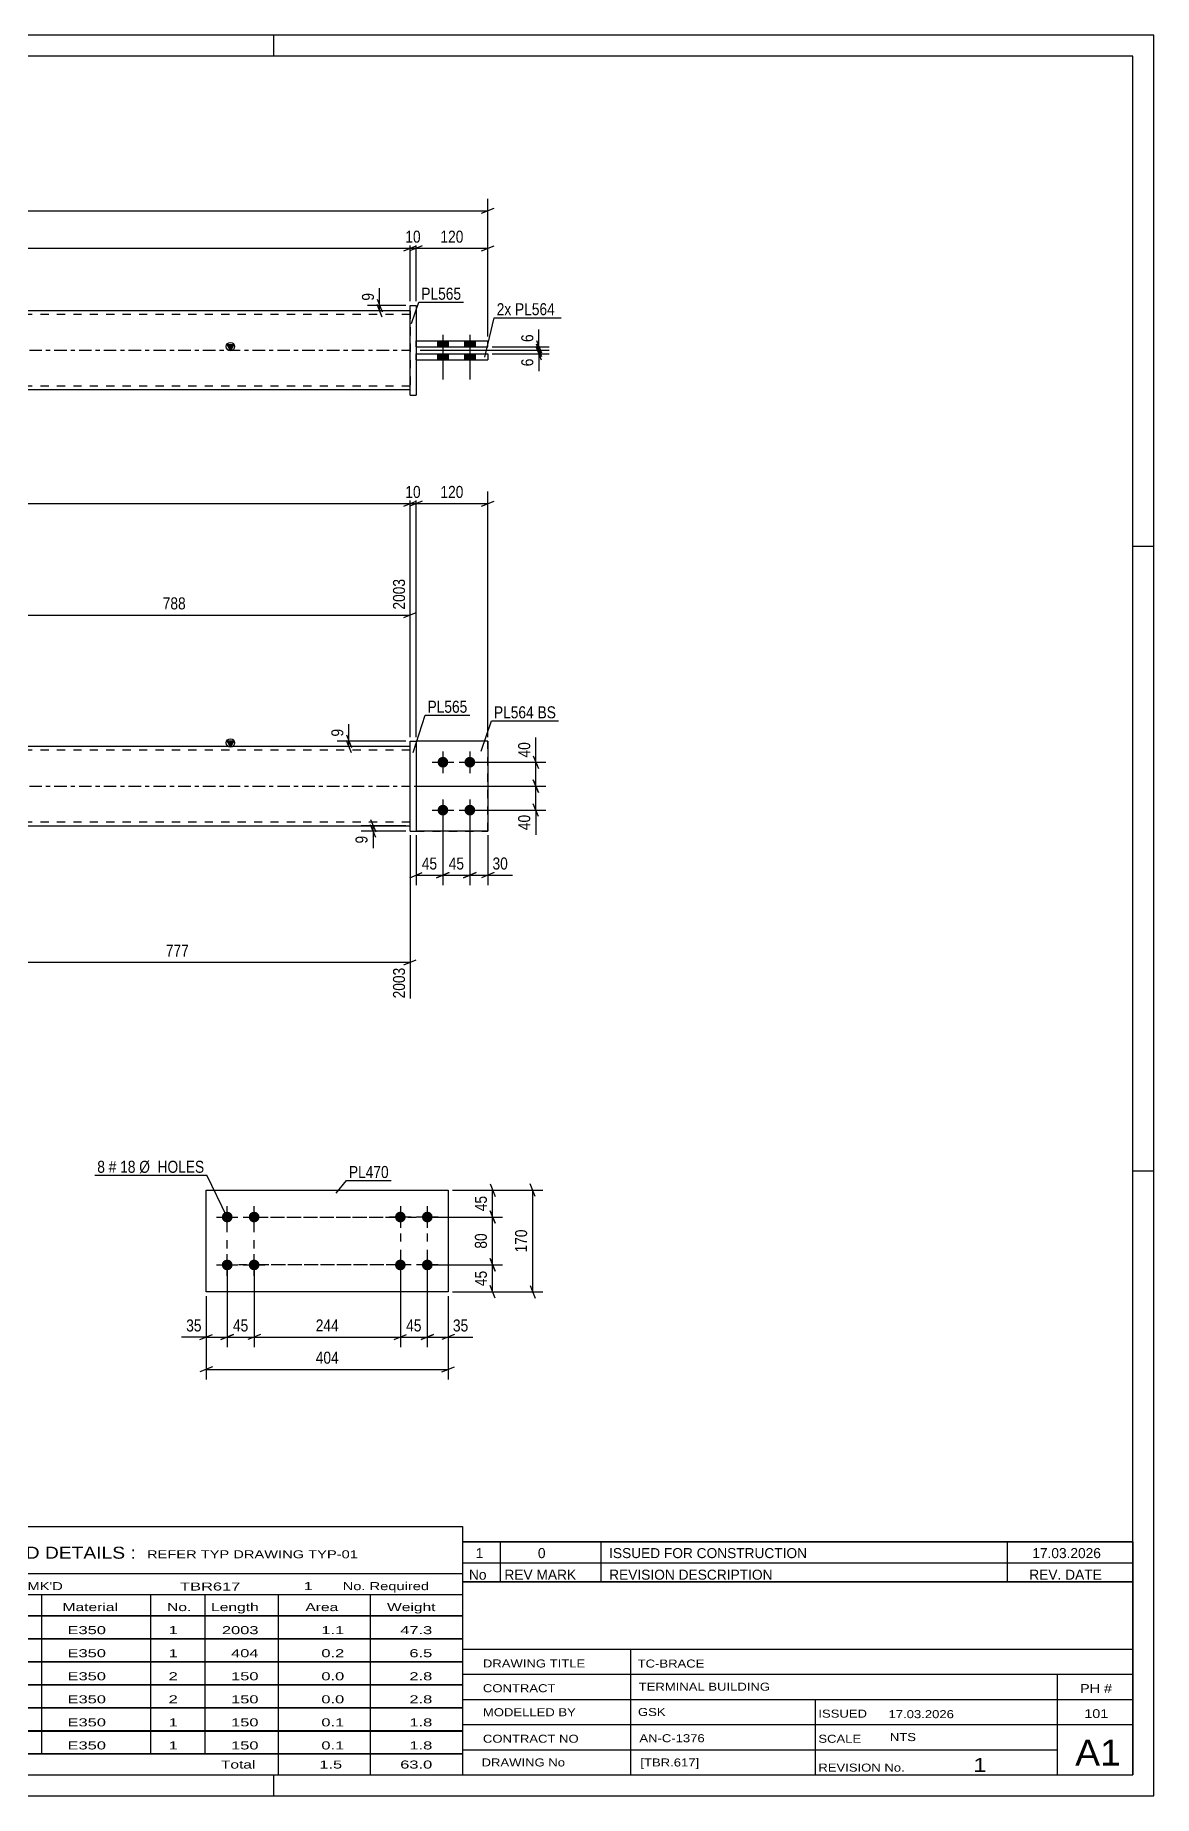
# Model space of a CAD drawing. Header units: millimetres. Extents: x 0 to 594, y 0 to 420.
# Drawn here: x 327 to 594, y 0 to 420 of the extents above; entities that cross this region are included whole.
import ezdxf

# ---------------------------------------------------------------- set-up
doc = ezdxf.new("R2010")
doc.units = ezdxf.units.MM
doc.linetypes.add('DXK_LINE_DOT2', pattern=[3.9198, 1.9599, -1.9599])
doc.linetypes.add('DXK_LINE_DOT3', pattern=[5.9187, 2.979, -0.9799, 0.9799, -0.9799])
doc.styles.add('Arial Narrow', font='ARIALN.TTF', dxfattribs={"height": 0.2})

# ---------------------------------------------------------------- blocks, each defined once
blk = doc.blocks.new('Unknown-585759001-1127')
at = {"color": 5, "linetype": 'Continuous'}
for p, q in [((594, 420), (0, 420)), ((384, 415), (384, 420)), ((594, 0), (594, 420)), ((589, 415), (5, 415)), ((589, 5), (589, 415)), ((594, 298), (589, 298)), ((594, 149), (589, 149)), ((5, 5), (589, 5)), ((384, 0), (384, 5)), ((0, 0), (594, 0))]:
    blk.add_line(p, q, dxfattribs=at)
blk = doc.blocks.new('Part-585759001-1978 - 1917')
at = {"color": 7, "linetype": 'DXK_LINE_DOT2'}
for p, q in [((435.05, 251.57), (417.91, 251.57)), ((417.91, 251.57), (417.91, 230.14)), ((435.05, 230.14), (435.05, 251.57)), ((417.91, 230.14), (435.05, 230.14))]:
    blk.add_line(p, q, dxfattribs=at)
blk = doc.blocks.new('Part-585759001-1923 - 1917')
at = {"color": 2, "linetype": 'Continuous'}
for p, q in [((435.05, 251.57), (417.91, 251.57)), ((435.05, 251.57), (435.05, 230.14)), ((435.05, 230.14), (417.91, 230.14))]:
    blk.add_line(p, q, dxfattribs=at)
at = {"color": 7, "linetype": 'DXK_LINE_DOT2'}
blk.add_line((417.91, 251.57), (417.91, 230.14), dxfattribs=at)
blk = doc.blocks.new('Bolt-585759001-1928 - 1917')
at = {"linetype": 'Continuous'}
for points in [[(424.33, 247.85, -1), (424.33, 245.28, -1)], [(430.76, 247.85, -1), (430.76, 245.28, -1)], [(424.33, 236.42, -1), (424.33, 233.85, -1)], [(430.76, 236.42, -1), (430.76, 233.85, -1)]]:
    blk.add_hatch(color=1, dxfattribs=at).paths.add_polyline_path(points)
at = {"color": 1, "linetype": 'Continuous'}
for p, q in [((424.33, 249.14), (424.33, 243.99)), ((430.76, 249.14), (430.76, 243.99)), ((421.76, 246.57), (426.91, 246.57)), ((428.19, 246.57), (433.33, 246.57)), ((424.33, 237.71), (424.33, 232.57)), ((430.76, 237.71), (430.76, 232.57)), ((421.76, 235.14), (426.91, 235.14)), ((428.19, 235.14), (433.33, 235.14))]:
    blk.add_line(p, q, dxfattribs=at)
blk = doc.blocks.new('Part-585759001-1973 - 1917')
at = {"color": 2, "linetype": 'Continuous'}
for p, q in [((416.48, 251.57), (417.91, 251.57)), ((416.48, 230.14), (416.48, 251.57)), ((417.91, 251.57), (417.91, 230.14)), ((416.48, 230.14), (416.48, 230.14)), ((416.48, 230.14), (417.91, 230.14))]:
    blk.add_line(p, q, dxfattribs=at)
at = {"color": 7, "linetype": 'DXK_LINE_DOT2'}
for p, q in [((416.48, 251.57), (417.91, 251.57)), ((416.48, 230.14), (417.91, 230.14))]:
    blk.add_line(p, q, dxfattribs=at)
blk = doc.blocks.new('Part-585759001-1984 - 1917')
at = {"linetype": 'Continuous'}
blk.add_hatch(color=2, dxfattribs=at).paths.add_polyline_path([(373.62, 250.28), (372.82, 251.68), (374.42, 251.68)])
at = {"color": 2, "linetype": 'Continuous'}
for p, q in [((416.48, 250.28), (130.32, 250.28)), ((373.62, 250.28), (372.82, 251.68)), ((372.82, 251.68), (374.42, 251.68)), ((374.42, 251.68), (373.62, 250.28)), ((130.32, 231.42), (416.48, 231.42))]:
    blk.add_line(p, q, dxfattribs=at)
at = {"color": 7, "linetype": 'DXK_LINE_DOT2'}
for p, q in [((416.48, 249.42), (130.32, 249.42)), ((416.48, 231.42), (416.48, 250.28)), ((416.48, 232.28), (130.32, 232.28))]:
    blk.add_line(p, q, dxfattribs=at)
at = {"color": 7, "linetype": 'DXK_LINE_DOT3'}
blk.add_line((130.32, 240.85), (416.48, 240.85), dxfattribs=at)
at = {"color": 2, "linetype": 'Continuous'}
blk.add_circle((373.62, 251.18), 1, dxfattribs=at)
blk = doc.blocks.new('Part-585759001-2460 - 2437')
at = {"color": 2, "linetype": 'Continuous'}
for p, q in [((416.48, 355.54), (416.48, 355.54)), ((416.48, 334.11), (416.48, 355.54)), ((416.48, 355.54), (417.91, 355.54)), ((417.91, 355.54), (417.91, 355.54)), ((417.91, 355.54), (417.91, 334.11)), ((416.48, 334.11), (417.91, 334.11)), ((416.48, 334.11), (416.48, 334.11)), ((417.91, 334.11), (417.91, 334.11))]:
    blk.add_line(p, q, dxfattribs=at)
at = {"color": 7, "linetype": 'DXK_LINE_DOT2'}
for p, q in [((416.48, 355.54), (417.91, 355.54)), ((416.48, 334.11), (417.91, 334.11)), ((417.91, 334.11), (417.91, 334.11))]:
    blk.add_line(p, q, dxfattribs=at)
blk = doc.blocks.new('Bolt-585759001-2444 - 2437')
at = {"linetype": 'Continuous'}
for points in [[(425.62, 347.11), (423.05, 347.11), (423.05, 345.69), (425.62, 345.69)], [(425.62, 347.11), (423.05, 347.11), (423.05, 345.69), (425.62, 345.69)], [(432.05, 347.11), (429.48, 347.11), (429.48, 345.69), (432.05, 345.69)], [(432.05, 347.11), (429.48, 347.11), (429.48, 345.69), (432.05, 345.69)], [(425.62, 343.97), (423.05, 343.97), (423.05, 342.54), (425.62, 342.54)], [(425.62, 343.97), (423.05, 343.97), (423.05, 342.54), (425.62, 342.54)], [(432.05, 343.97), (429.48, 343.97), (429.48, 342.54), (432.05, 342.54)], [(432.05, 343.97), (429.48, 343.97), (429.48, 342.54), (432.05, 342.54)]]:
    blk.add_hatch(color=1, dxfattribs=at).paths.add_polyline_path(points)
at = {"color": 1, "linetype": 'Continuous'}
for p, q in [((423.05, 347.11), (423.05, 345.69)), ((423.05, 347.11), (423.05, 345.69)), ((424.33, 348.54), (424.33, 337.83)), ((424.33, 348.54), (424.33, 337.83)), ((425.62, 347.11), (425.62, 345.69)), ((425.62, 347.11), (425.62, 345.69)), ((429.48, 347.11), (429.48, 345.69)), ((429.48, 347.11), (429.48, 345.69)), ((430.76, 348.54), (430.76, 337.83)), ((430.76, 348.54), (430.76, 337.83)), ((432.05, 347.11), (432.05, 345.69)), ((432.05, 347.11), (432.05, 345.69)), ((423.05, 343.97), (423.05, 342.54)), ((423.05, 343.97), (423.05, 342.54)), ((425.62, 343.97), (425.62, 342.54)), ((425.62, 343.97), (425.62, 342.54)), ((429.48, 343.97), (429.48, 342.54)), ((429.48, 343.97), (429.48, 342.54)), ((432.05, 343.97), (432.05, 342.54)), ((432.05, 343.97), (432.05, 342.54))]:
    blk.add_line(p, q, dxfattribs=at)
blk = doc.blocks.new('Part-585759001-2472 - 2437')
at = {"linetype": 'Continuous'}
blk.add_hatch(color=2, dxfattribs=at).paths.add_polyline_path([(373.62, 344.83), (372.82, 346.23), (374.42, 346.23)])
at = {"color": 2, "linetype": 'Continuous'}
for p, q in [((416.48, 354.26), (130.32, 354.26)), ((373.62, 344.83), (372.82, 346.23)), ((372.82, 346.23), (374.42, 346.23)), ((374.42, 346.23), (373.62, 344.83)), ((416.48, 335.4), (130.32, 335.4))]:
    blk.add_line(p, q, dxfattribs=at)
at = {"color": 7, "linetype": 'DXK_LINE_DOT2'}
for p, q in [((416.48, 353.4), (130.32, 353.4)), ((416.48, 354.26), (416.48, 335.4)), ((416.48, 336.26), (130.32, 336.26))]:
    blk.add_line(p, q, dxfattribs=at)
at = {"color": 7, "linetype": 'DXK_LINE_DOT3'}
blk.add_line((130.32, 344.83), (416.48, 344.83), dxfattribs=at)
at = {"color": 2, "linetype": 'Continuous'}
blk.add_circle((373.62, 345.73), 1, dxfattribs=at)
blk = doc.blocks.new('Part-585759001-2477 - 2437')
at = {"color": 2, "linetype": 'Continuous'}
for p, q in [((417.91, 343.97), (435.05, 343.97)), ((417.91, 342.54), (417.91, 343.97)), ((417.91, 342.54), (417.91, 342.54)), ((417.91, 342.54), (435.05, 342.54)), ((435.05, 343.97), (435.05, 342.54))]:
    blk.add_line(p, q, dxfattribs=at)
at = {"color": 7, "linetype": 'DXK_LINE_DOT2'}
for p, q in [((417.91, 343.97), (435.05, 343.97)), ((417.91, 342.54), (435.05, 342.54))]:
    blk.add_line(p, q, dxfattribs=at)
blk = doc.blocks.new('Part-585759001-2482 - 2437')
at = {"color": 2, "linetype": 'Continuous'}
for p, q in [((417.91, 347.11), (435.05, 347.11)), ((417.91, 345.69), (417.91, 347.11)), ((417.91, 345.69), (417.91, 345.69)), ((417.91, 345.69), (435.05, 345.69)), ((435.05, 345.69), (435.05, 347.11))]:
    blk.add_line(p, q, dxfattribs=at)
at = {"color": 7, "linetype": 'DXK_LINE_DOT2'}
for p, q in [((417.91, 347.11), (435.05, 347.11)), ((417.91, 345.69), (435.05, 345.69))]:
    blk.add_line(p, q, dxfattribs=at)
blk = doc.blocks.new('Part-585759001-3995 - 3992')
at = {"color": 2, "linetype": 'Continuous'}
for p, q in [((367.84, 144.49), (425.6, 144.49)), ((367.84, 120.21), (367.84, 144.49)), ((425.6, 144.49), (425.6, 120.21)), ((425.6, 120.21), (367.84, 120.21))]:
    blk.add_line(p, q, dxfattribs=at)
blk = doc.blocks.new('Bolt-585759001-3996 - 3992')
at = {"linetype": 'Continuous'}
for points in [[(414.17, 136.78, -1), (414.17, 139.35, -1)], [(420.6, 136.78, -1), (420.6, 139.35, -1)], [(414.17, 125.35, -1), (414.17, 127.92, -1)], [(420.6, 125.35, -1), (420.6, 127.92, -1)]]:
    blk.add_hatch(color=1, dxfattribs=at).paths.add_polyline_path(points)
at = {"color": 1, "linetype": 'Continuous'}
for p, q in [((414.17, 140.64), (414.17, 135.49)), ((420.6, 140.64), (420.6, 135.49)), ((416.74, 138.07), (411.6, 138.07)), ((423.17, 138.07), (418.03, 138.07)), ((416.74, 126.64), (411.6, 126.64)), ((414.17, 129.21), (414.17, 124.07)), ((423.17, 126.64), (418.03, 126.64)), ((420.6, 129.21), (420.6, 124.07))]:
    blk.add_line(p, q, dxfattribs=at)
blk = doc.blocks.new('Bolt-585759001-3997 - 3992')
at = {"linetype": 'Continuous'}
for points in [[(372.84, 139.35, -1), (372.84, 136.78, -1)], [(379.27, 139.35, -1), (379.27, 136.78, -1)], [(372.84, 127.92, -1), (372.84, 125.35, -1)], [(379.27, 127.92, -1), (379.27, 125.35, -1)]]:
    blk.add_hatch(color=1, dxfattribs=at).paths.add_polyline_path(points)
at = {"color": 1, "linetype": 'Continuous'}
for p, q in [((372.84, 135.49), (372.84, 140.64)), ((379.27, 135.49), (379.27, 140.64)), ((370.27, 138.07), (375.41, 138.07)), ((376.69, 138.07), (381.84, 138.07)), ((370.27, 126.64), (375.41, 126.64)), ((372.84, 124.07), (372.84, 129.21)), ((376.69, 126.64), (381.84, 126.64)), ((379.27, 124.07), (379.27, 129.21))]:
    blk.add_line(p, q, dxfattribs=at)
blk = doc.blocks.new('Rectangle-585759001-4212 - 3992')
at = {"color": 1, "linetype": 'DXK_LINE_DOT2'}
blk.add_lwpolyline([(372.84, 138.07), (420.6, 138.07), (420.6, 126.64), (372.84, 126.64), (372.84, 138.07)], close=True, dxfattribs=at)
blk = doc.blocks.new('Rectangle-585759001-4222 - 3992')
at = {"color": 1, "linetype": 'DXK_LINE_DOT2'}
blk.add_lwpolyline([(379.27, 138.07), (414.17, 138.07), (414.17, 126.64), (379.27, 126.64), (379.27, 138.07)], close=True, dxfattribs=at)
blk = doc.blocks.new('StraightDimension-585759001-2246 - 1917')
at = {"color": 7, "linetype": 'Continuous'}
for p, q in [((445.91, 248.07), (447.11, 245.07)), ((431.76, 246.57), (448.91, 246.57)), ((446.51, 240.85), (446.51, 246.57)), ((417.48, 240.85), (448.91, 240.85)), ((447.11, 239.35), (445.91, 242.35))]:
    blk.add_line(p, q, dxfattribs=at)
at = {"color": 0}
blk.add_wipeout([(445.76, 251.95), (441.56, 251.95), (441.56, 247.09), (445.76, 247.09)], dxfattribs=at)
at = {"color": 7, "linetype": 'Continuous'}
blk.add_line((446.51, 246.57), (446.51, 252.47), dxfattribs=at)
blk.add_line((446.51, 246.57), (446.51, 252.47), dxfattribs=at)
at = {"color": 3, "style": 'Arial Narrow'}
blk.add_text('40', height=2.863, rotation=90.0002, dxfattribs=at).set_placement((445.16, 247.69))
blk = doc.blocks.new('StraightDimension-585759001-2189 - 1917')
at = {"color": 7, "linetype": 'Continuous'}
for p, q in [((424.33, 234.14), (424.33, 217.22)), ((417.91, 229.14), (417.91, 217.22)), ((416.41, 219.02), (419.41, 220.22)), ((417.91, 219.62), (424.33, 219.62)), ((425.83, 220.22), (422.83, 219.02))]:
    blk.add_line(p, q, dxfattribs=at)
at = {"color": 0}
blk.add_wipeout([(423.55, 220.37), (423.55, 224.57), (418.69, 224.57), (418.69, 220.37)], dxfattribs=at)
at = {"color": 3, "style": 'Arial Narrow'}
blk.add_text('45', height=2.863, dxfattribs=at).set_placement((419.29, 220.97))
blk = doc.blocks.new('StraightDimension-585759001-2080 - 1917')
at = {"color": 7, "linetype": 'Continuous'}
for p, q in [((305.42, 230.42), (305.42, 190.23)), ((416.48, 229.14), (416.48, 190.23)), ((306.92, 199.45), (303.92, 198.25)), ((305.42, 198.85), (416.48, 198.85)), ((414.98, 198.25), (417.98, 199.45))]:
    blk.add_line(p, q, dxfattribs=at)
at = {"color": 0}
blk.add_wipeout([(364.29, 199.6), (364.29, 203.8), (357.61, 203.8), (357.61, 199.6)], dxfattribs=at)
at = {"color": 0, "linetype": 'Continuous'}
blk.add_wipeout([(415.88, 198.15), (411.68, 198.15), (411.68, 189.63), (415.88, 189.63)], dxfattribs=at)
at = {"color": 3, "style": 'Arial Narrow'}
blk.add_text('777', height=2.863, dxfattribs=at).set_placement((358.21, 200.2))
at = {"color": 3, "linetype": 'Continuous', "style": 'Arial Narrow'}
blk.add_text('2003', height=2.863, rotation=90.0002, dxfattribs=at).set_placement((415.28, 190.23))
blk = doc.blocks.new('StraightDimension-585759001-2342 - 1917')
at = {"color": 7, "linetype": 'Continuous'}
for p, q in [((416.48, 252.57), (416.48, 311.11)), ((130.32, 308.26), (416.48, 308.26)), ((414.98, 307.66), (417.98, 308.86))]:
    blk.add_line(p, q, dxfattribs=at)
blk = doc.blocks.new('StraightDimension-585759001-2034 - 1917')
at = {"color": 7, "linetype": 'Continuous'}
for p, q in [((303.94, 251.28), (303.94, 290.3)), ((416.48, 252.57), (416.48, 290.3)), ((305.44, 282.28), (302.44, 281.08)), ((303.94, 281.68), (416.48, 281.68)), ((414.98, 281.08), (417.98, 282.28))]:
    blk.add_line(p, q, dxfattribs=at)
at = {"color": 0, "linetype": 'Continuous'}
blk.add_wipeout([(415.88, 290.9), (411.68, 290.9), (411.68, 282.38), (415.88, 282.38)], dxfattribs=at)
at = {"color": 0}
blk.add_wipeout([(363.55, 282.43), (363.55, 286.63), (356.86, 286.63), (356.86, 282.43)], dxfattribs=at)
at = {"color": 3, "linetype": 'Continuous', "style": 'Arial Narrow'}
blk.add_text('2003', height=2.863, rotation=90.0002, dxfattribs=at).set_placement((415.28, 282.98))
at = {"color": 3, "style": 'Arial Narrow'}
blk.add_text('788', height=2.863, dxfattribs=at).set_placement((357.46, 283.03))
blk = doc.blocks.new('StraightDimension-585759001-2215 - 1917')
at = {"color": 7, "linetype": 'Continuous'}
for p, q in [((430.76, 234.14), (430.76, 217.22)), ((435.05, 229.14), (435.05, 217.22)), ((429.26, 219.02), (432.26, 220.22)), ((430.76, 219.62), (435.05, 219.62)), ((436.55, 220.22), (433.55, 219.02))]:
    blk.add_line(p, q, dxfattribs=at)
at = {"color": 0}
blk.add_wipeout([(440.43, 220.37), (440.43, 224.57), (435.57, 224.57), (435.57, 220.37)], dxfattribs=at)
at = {"color": 7, "linetype": 'Continuous'}
blk.add_line((435.05, 219.62), (440.95, 219.62), dxfattribs=at)
blk.add_line((435.05, 219.62), (440.95, 219.62), dxfattribs=at)
at = {"color": 3, "style": 'Arial Narrow'}
blk.add_text('30', height=2.863, dxfattribs=at).set_placement((436.17, 220.97))
blk = doc.blocks.new('StraightDimension-585759001-2180 - 1917')
at = {"color": 7, "linetype": 'Continuous'}
for p, q in [((415.48, 231.42), (404.83, 231.42)), ((407.08, 232.92), (408.28, 229.92)), ((408.28, 228.64), (407.08, 231.64)), ((407.68, 230.14), (407.68, 231.42)), ((415.48, 230.14), (404.83, 230.14))]:
    blk.add_line(p, q, dxfattribs=at)
at = {"color": 0}
blk.add_wipeout([(406.93, 229.61), (402.73, 229.61), (402.73, 226.58), (406.93, 226.58)], dxfattribs=at)
at = {"color": 7, "linetype": 'Continuous'}
blk.add_line((407.68, 230.14), (407.68, 226.06), dxfattribs=at)
blk.add_line((407.68, 230.14), (407.68, 226.06), dxfattribs=at)
at = {"color": 3, "style": 'Arial Narrow'}
blk.add_text('9', height=2.86, rotation=90.0002, dxfattribs=at).set_placement((406.33, 227.18))
blk = doc.blocks.new('StraightDimension-585759001-2205 - 1917')
at = {"color": 7, "linetype": 'Continuous'}
for p, q in [((424.33, 234.14), (424.33, 217.22)), ((430.76, 234.14), (430.76, 217.22)), ((422.83, 219.02), (425.83, 220.22)), ((424.33, 219.62), (430.76, 219.62)), ((432.26, 220.22), (429.26, 219.02))]:
    blk.add_line(p, q, dxfattribs=at)
at = {"color": 0}
blk.add_wipeout([(429.98, 220.37), (429.98, 224.57), (425.12, 224.57), (425.12, 220.37)], dxfattribs=at)
at = {"color": 3, "style": 'Arial Narrow'}
blk.add_text('45', height=2.863, dxfattribs=at).set_placement((425.72, 220.97))
blk = doc.blocks.new('StraightDimension-585759001-2259 - 1917')
at = {"color": 7, "linetype": 'Continuous'}
for p, q in [((417.48, 240.85), (448.91, 240.85)), ((445.91, 242.35), (447.11, 239.35)), ((446.51, 235.14), (446.51, 240.85)), ((447.11, 233.64), (445.91, 236.64)), ((431.76, 235.14), (448.91, 235.14))]:
    blk.add_line(p, q, dxfattribs=at)
at = {"color": 0}
blk.add_wipeout([(445.76, 234.61), (441.56, 234.61), (441.56, 229.76), (445.76, 229.76)], dxfattribs=at)
at = {"color": 7, "linetype": 'Continuous'}
blk.add_line((446.51, 235.14), (446.51, 229.23), dxfattribs=at)
blk.add_line((446.51, 235.14), (446.51, 229.23), dxfattribs=at)
at = {"color": 3, "style": 'Arial Narrow'}
blk.add_text('40', height=2.863, rotation=90.0002, dxfattribs=at).set_placement((445.16, 230.36))
blk = doc.blocks.new('StraightDimension-585759001-2296 - 1917')
at = {"color": 7, "linetype": 'Continuous'}
for p, q in [((401.31, 253.07), (402.51, 250.07)), ((415.48, 251.57), (399.06, 251.57)), ((415.48, 250.28), (399.06, 250.28)), ((402.51, 248.78), (401.31, 251.78)), ((401.91, 250.28), (401.91, 251.57))]:
    blk.add_line(p, q, dxfattribs=at)
at = {"color": 0}
blk.add_wipeout([(401.16, 255.12), (396.96, 255.12), (396.96, 252.09), (401.16, 252.09)], dxfattribs=at)
at = {"color": 7, "linetype": 'Continuous'}
blk.add_line((401.91, 251.57), (401.91, 255.64), dxfattribs=at)
blk.add_line((401.91, 251.57), (401.91, 255.64), dxfattribs=at)
at = {"color": 3, "style": 'Arial Narrow'}
blk.add_text('9', height=2.86, rotation=90.0002, dxfattribs=at).set_placement((400.56, 252.69))
blk = doc.blocks.new('StraightDimension-585759001-2303 - 1917')
at = {"color": 7, "linetype": 'Continuous'}
for p, q in [((417.91, 252.57), (417.91, 311.11)), ((435.05, 252.57), (435.05, 311.11)), ((419.41, 308.86), (416.41, 307.66)), ((417.91, 308.26), (435.05, 308.26)), ((433.55, 307.66), (436.55, 308.86))]:
    blk.add_line(p, q, dxfattribs=at)
at = {"color": 0}
blk.add_wipeout([(429.82, 309.01), (429.82, 313.21), (423.14, 313.21), (423.14, 309.01)], dxfattribs=at)
at = {"color": 3, "style": 'Arial Narrow'}
blk.add_text('120', height=2.863, dxfattribs=at).set_placement((423.74, 309.61))
blk = doc.blocks.new('StraightDimension-585759001-2325 - 1917')
at = {"color": 7, "linetype": 'Continuous'}
for p, q in [((416.48, 252.57), (416.48, 311.11)), ((417.91, 252.57), (417.91, 311.11)), ((414.98, 307.66), (417.98, 308.86)), ((419.41, 308.86), (416.41, 307.66)), ((416.48, 308.26), (417.91, 308.26))]:
    blk.add_line(p, q, dxfattribs=at)
at = {"color": 0}
blk.add_wipeout([(419.62, 309.01), (419.62, 313.21), (414.76, 313.21), (414.76, 309.01)], dxfattribs=at)
at = {"color": 3, "style": 'Arial Narrow'}
blk.add_text('10', height=2.863, dxfattribs=at).set_placement((415.36, 309.61))
blk = doc.blocks.new('StraightDimension-585759001-2547 - 2437')
at = {"color": 7, "linetype": 'Continuous'}
for p, q in [((111.74, 378.11), (435.05, 378.11)), ((433.55, 377.51), (436.55, 378.71)), ((435.05, 348.11), (435.05, 380.96))]:
    blk.add_line(p, q, dxfattribs=at)
blk = doc.blocks.new('StraightDimension-585759001-2620 - 2437')
at = {"color": 7, "linetype": 'Continuous'}
for p, q in [((418.91, 344.83), (449.65, 344.83)), ((446.65, 346.33), (447.85, 343.33)), ((447.85, 342.47), (446.65, 345.47)), ((447.25, 343.97), (447.25, 344.83)), ((436.05, 343.97), (449.65, 343.97))]:
    blk.add_line(p, q, dxfattribs=at)
at = {"color": 0}
blk.add_wipeout([(446.5, 343.45), (442.3, 343.45), (442.3, 340.42), (446.5, 340.42)], dxfattribs=at)
at = {"color": 7, "linetype": 'Continuous'}
blk.add_line((447.25, 343.97), (447.25, 339.89), dxfattribs=at)
blk.add_line((447.25, 343.97), (447.25, 339.89), dxfattribs=at)
at = {"color": 3, "style": 'Arial Narrow'}
blk.add_text('6', height=2.86, rotation=90.0002, dxfattribs=at).set_placement((445.9, 341.02))
blk = doc.blocks.new('StraightDimension-585759001-2578 - 2437')
at = {"color": 7, "linetype": 'Continuous'}
for p, q in [((414.98, 368.56), (417.98, 369.76)), ((416.48, 356.54), (416.48, 372.01)), ((130.32, 369.16), (416.48, 369.16))]:
    blk.add_line(p, q, dxfattribs=at)
blk = doc.blocks.new('StraightDimension-585759001-2558 - 2437')
at = {"color": 7, "linetype": 'Continuous'}
for p, q in [((419.41, 369.76), (416.41, 368.56)), ((417.91, 356.54), (417.91, 372.01)), ((433.55, 368.56), (436.55, 369.76)), ((435.05, 348.11), (435.05, 372.01)), ((417.91, 369.16), (435.05, 369.16))]:
    blk.add_line(p, q, dxfattribs=at)
at = {"color": 0}
blk.add_wipeout([(429.82, 369.91), (429.82, 374.11), (423.14, 374.11), (423.14, 369.91)], dxfattribs=at)
at = {"color": 3, "style": 'Arial Narrow'}
blk.add_text('120', height=2.863, dxfattribs=at).set_placement((423.74, 370.51))
blk = doc.blocks.new('StraightDimension-585759001-2568 - 2437')
at = {"color": 7, "linetype": 'Continuous'}
for p, q in [((414.98, 368.56), (417.98, 369.76)), ((419.41, 369.76), (416.41, 368.56)), ((416.48, 356.54), (416.48, 372.01)), ((417.91, 356.54), (417.91, 372.01)), ((416.48, 369.16), (417.91, 369.16))]:
    blk.add_line(p, q, dxfattribs=at)
at = {"color": 0}
blk.add_wipeout([(419.62, 369.91), (419.62, 374.11), (414.76, 374.11), (414.76, 369.91)], dxfattribs=at)
at = {"color": 3, "style": 'Arial Narrow'}
blk.add_text('10', height=2.863, dxfattribs=at).set_placement((415.36, 370.51))
blk = doc.blocks.new('StraightDimension-585759001-2609 - 2437')
at = {"color": 7, "linetype": 'Continuous'}
for p, q in [((408.62, 357.04), (409.82, 354.04)), ((415.48, 355.54), (406.37, 355.54)), ((415.48, 354.26), (406.37, 354.26)), ((409.82, 352.76), (408.62, 355.76)), ((409.22, 354.26), (409.22, 355.54))]:
    blk.add_line(p, q, dxfattribs=at)
at = {"color": 0}
blk.add_wipeout([(408.47, 359.1), (404.27, 359.1), (404.27, 356.07), (408.47, 356.07)], dxfattribs=at)
at = {"color": 7, "linetype": 'Continuous'}
blk.add_line((409.22, 355.54), (409.22, 359.62), dxfattribs=at)
blk.add_line((409.22, 355.54), (409.22, 359.62), dxfattribs=at)
at = {"color": 3, "style": 'Arial Narrow'}
blk.add_text('9', height=2.86, rotation=90.0002, dxfattribs=at).set_placement((407.87, 356.67))
blk = doc.blocks.new('StraightDimension-585759001-2629 - 2437')
at = {"color": 7, "linetype": 'Continuous'}
for p, q in [((418.91, 344.83), (449.65, 344.83)), ((436.05, 345.69), (449.65, 345.69)), ((446.65, 347.19), (447.85, 344.19)), ((447.85, 343.33), (446.65, 346.33)), ((447.25, 344.83), (447.25, 345.69))]:
    blk.add_line(p, q, dxfattribs=at)
at = {"color": 0}
blk.add_wipeout([(446.5, 349.24), (442.3, 349.24), (442.3, 346.21), (446.5, 346.21)], dxfattribs=at)
at = {"color": 7, "linetype": 'Continuous'}
blk.add_line((447.25, 345.69), (447.25, 349.76), dxfattribs=at)
blk.add_line((447.25, 345.69), (447.25, 349.76), dxfattribs=at)
at = {"color": 3, "style": 'Arial Narrow'}
blk.add_text('6', height=2.86, rotation=90.0002, dxfattribs=at).set_placement((445.9, 346.81))
blk = doc.blocks.new('StraightDimension-585759001-4001 - 3992')
at = {"color": 7, "linetype": 'Continuous'}
for p, q in [((420.6, 125.64), (420.6, 107.02)), ((425.6, 119.21), (425.6, 107.02)), ((419.1, 108.82), (422.1, 110.02)), ((420.6, 109.42), (425.6, 109.42)), ((427.1, 110.02), (424.1, 108.82))]:
    blk.add_line(p, q, dxfattribs=at)
at = {"color": 0}
blk.add_wipeout([(430.98, 110.17), (430.98, 114.37), (426.12, 114.37), (426.12, 110.17)], dxfattribs=at)
at = {"color": 7, "linetype": 'Continuous'}
blk.add_line((425.6, 109.42), (431.5, 109.42), dxfattribs=at)
blk.add_line((425.6, 109.42), (431.5, 109.42), dxfattribs=at)
at = {"color": 3, "style": 'Arial Narrow'}
blk.add_text('35', height=2.863, dxfattribs=at).set_placement((426.72, 110.77))
blk = doc.blocks.new('StraightDimension-585759001-4002 - 3992')
at = {"color": 7, "linetype": 'Continuous'}
for p, q in [((414.17, 125.64), (414.17, 107.02)), ((420.6, 125.64), (420.6, 107.02)), ((412.67, 108.82), (415.67, 110.02)), ((414.17, 109.42), (420.6, 109.42)), ((422.1, 110.02), (419.1, 108.82))]:
    blk.add_line(p, q, dxfattribs=at)
at = {"color": 0}
blk.add_wipeout([(419.81, 110.17), (419.81, 114.37), (414.96, 114.37), (414.96, 110.17)], dxfattribs=at)
at = {"color": 3, "style": 'Arial Narrow'}
blk.add_text('45', height=2.863, dxfattribs=at).set_placement((415.56, 110.77))
blk = doc.blocks.new('StraightDimension-585759001-4003 - 3992')
at = {"color": 7, "linetype": 'Continuous'}
for p, q in [((379.27, 125.64), (379.27, 107.02)), ((414.17, 125.64), (414.17, 107.02)), ((380.77, 110.02), (377.77, 108.82)), ((379.27, 109.42), (414.17, 109.42)), ((412.67, 108.82), (415.67, 110.02))]:
    blk.add_line(p, q, dxfattribs=at)
at = {"color": 0}
blk.add_wipeout([(400.06, 110.17), (400.06, 114.37), (393.38, 114.37), (393.38, 110.17)], dxfattribs=at)
at = {"color": 3, "style": 'Arial Narrow'}
blk.add_text('244', height=2.863, dxfattribs=at).set_placement((393.98, 110.77))
blk = doc.blocks.new('StraightDimension-585759001-4004 - 3992')
at = {"color": 7, "linetype": 'Continuous'}
for p, q in [((372.84, 125.64), (372.84, 107.02)), ((379.27, 125.64), (379.27, 107.02)), ((371.34, 108.82), (374.34, 110.02)), ((372.84, 109.42), (379.27, 109.42)), ((380.77, 110.02), (377.77, 108.82))]:
    blk.add_line(p, q, dxfattribs=at)
at = {"color": 0}
blk.add_wipeout([(378.48, 110.17), (378.48, 114.37), (373.62, 114.37), (373.62, 110.17)], dxfattribs=at)
at = {"color": 3, "style": 'Arial Narrow'}
blk.add_text('45', height=2.863, dxfattribs=at).set_placement((374.22, 110.77))
blk = doc.blocks.new('StraightDimension-585759001-4005 - 3992')
at = {"color": 7, "linetype": 'Continuous'}
for p, q in [((372.84, 125.64), (372.84, 107.02)), ((367.84, 119.21), (367.84, 107.02)), ((366.34, 108.82), (369.34, 110.02)), ((367.84, 109.42), (372.84, 109.42)), ((374.34, 110.02), (371.34, 108.82))]:
    blk.add_line(p, q, dxfattribs=at)
at = {"color": 0}
blk.add_wipeout([(367.31, 110.17), (367.31, 114.37), (362.46, 114.37), (362.46, 110.17)], dxfattribs=at)
at = {"color": 7, "linetype": 'Continuous'}
blk.add_line((367.84, 109.42), (361.93, 109.42), dxfattribs=at)
blk.add_line((367.84, 109.42), (361.93, 109.42), dxfattribs=at)
at = {"color": 3, "style": 'Arial Narrow'}
blk.add_text('35', height=2.863, dxfattribs=at).set_placement((363.06, 110.77))
blk = doc.blocks.new('StraightDimension-585759001-4021 - 3992')
at = {"color": 7, "linetype": 'Continuous'}
for p, q in [((367.84, 119.21), (367.84, 99.33)), ((425.6, 119.21), (425.6, 99.33)), ((369.34, 102.33), (366.34, 101.13)), ((367.84, 101.73), (425.6, 101.73)), ((424.1, 101.13), (427.1, 102.33))]:
    blk.add_line(p, q, dxfattribs=at)
at = {"color": 0}
blk.add_wipeout([(400.06, 102.48), (400.06, 106.68), (393.38, 106.68), (393.38, 102.48)], dxfattribs=at)
at = {"color": 3, "style": 'Arial Narrow'}
blk.add_text('404', height=2.863, dxfattribs=at).set_placement((393.98, 103.08))
blk = doc.blocks.new('StraightDimension-585759001-4041 - 3992')
at = {"color": 7, "linetype": 'Continuous'}
for p, q in [((426.6, 144.49), (448.17, 144.49)), ((446.37, 142.99), (445.17, 145.99)), ((445.77, 120.21), (445.77, 144.49)), ((426.6, 120.21), (448.17, 120.21)), ((445.17, 121.71), (446.37, 118.71))]:
    blk.add_line(p, q, dxfattribs=at)
at = {"color": 0}
blk.add_wipeout([(445.02, 135.69), (440.82, 135.69), (440.82, 129.01), (445.02, 129.01)], dxfattribs=at)
at = {"color": 3, "style": 'Arial Narrow'}
blk.add_text('170', height=2.863, rotation=90.0002, dxfattribs=at).set_placement((444.42, 129.61))
blk = doc.blocks.new('StraightDimension-585759001-4190 - 3992')
at = {"color": 7, "linetype": 'Continuous'}
for p, q in [((426.6, 144.49), (438.57, 144.49)), ((435.57, 145.99), (436.77, 142.99)), ((436.17, 138.07), (436.17, 144.49)), ((436.77, 136.57), (435.57, 139.57)), ((421.6, 138.07), (438.57, 138.07))]:
    blk.add_line(p, q, dxfattribs=at)
at = {"color": 0}
blk.add_wipeout([(435.42, 143.71), (431.22, 143.71), (431.22, 138.85), (435.42, 138.85)], dxfattribs=at)
at = {"color": 3, "style": 'Arial Narrow'}
blk.add_text('45', height=2.863, rotation=90.0002, dxfattribs=at).set_placement((434.82, 139.45))
blk = doc.blocks.new('StraightDimension-585759001-4191 - 3992')
at = {"color": 7, "linetype": 'Continuous'}
for p, q in [((435.57, 139.57), (436.77, 136.57)), ((421.6, 138.07), (438.57, 138.07)), ((436.17, 126.64), (436.17, 138.07)), ((421.6, 126.64), (438.57, 126.64)), ((436.77, 125.14), (435.57, 128.14))]:
    blk.add_line(p, q, dxfattribs=at)
at = {"color": 0}
blk.add_wipeout([(435.42, 134.78), (431.22, 134.78), (431.22, 129.92), (435.42, 129.92)], dxfattribs=at)
at = {"color": 3, "style": 'Arial Narrow'}
blk.add_text('80', height=2.863, rotation=90.0002, dxfattribs=at).set_placement((434.82, 130.52))
blk = doc.blocks.new('StraightDimension-585759001-4192 - 3992')
at = {"color": 7, "linetype": 'Continuous'}
for p, q in [((421.6, 126.64), (438.57, 126.64)), ((435.57, 128.14), (436.77, 125.14)), ((436.17, 120.21), (436.17, 126.64)), ((426.6, 120.21), (438.57, 120.21)), ((436.77, 118.71), (435.57, 121.71))]:
    blk.add_line(p, q, dxfattribs=at)
at = {"color": 0}
blk.add_wipeout([(435.42, 125.85), (431.22, 125.85), (431.22, 120.99), (435.42, 120.99)], dxfattribs=at)
at = {"color": 3, "style": 'Arial Narrow'}
blk.add_text('45', height=2.863, rotation=90.0002, dxfattribs=at).set_placement((434.82, 121.59))
blk = doc.blocks.new('Unknown-585759001-4275')
at = {"color": 7, "linetype": 'Continuous'}
for p, q in [((429, 60.55), (589, 60.55)), ((589, 60.55), (429, 60.55)), ((429, 60.55), (429, 55.55)), ((438, 60.55), (438, 55.55)), ((462, 60.55), (462, 55.55)), ((559, 60.55), (559, 55.55)), ((589, 60.55), (589, 55.55)), ((429, 55.55), (589, 55.55)), ((429, 55.55), (429, 51.05)), ((429, 55.55), (589, 55.55)), ((438, 55.55), (438, 51.05)), ((462, 55.55), (462, 51.05)), ((559, 55.55), (559, 51.05)), ((589, 55.55), (589, 51.05)), ((589, 51.05), (429, 51.05))]:
    blk.add_line(p, q, dxfattribs=at)
at = {"color": 7, "linetype": 'Continuous', "style": 'Arial Narrow'}
for s, height, width, p in [('1', 2.39, 1.196471, (432.16, 56.7)), ('0', 2.39, 1.196471, (447, 56.7)), ('ISSUED FOR CONSTRUCTION', 2.3861, 1.196471, (464, 56.7)), ('17.03.2026', 2.386, 1.196471, (565, 56.7)), ('No', 2.386, 1.2, (430.54, 51.55)), ('REV MARK', 2.386, 1.2, (439, 51.55)), ('REVISION DESCRIPTION', 2.3861, 1.2, (464, 51.55)), ('REV. DATE', 2.386, 1.2, (564.28, 51.55))]:
    blk.add_text(s, height=height, dxfattribs=dict(at, width=width)).set_placement(p)
blk = doc.blocks.new('Unknown-585759001-4274')
at = {"color": 7, "linetype": 'Continuous'}
for p, q in [((429, 51.05), (429, 5)), ((429, 51.05), (589, 51.05)), ((589, 51), (589, 5)), ((429, 35), (589, 35)), ((469.14, 35), (469.14, 5)), ((429, 29), (589, 29)), ((571, 5.05), (571, 29.05)), ((429, 23), (589, 23)), ((513.14, 23), (513.14, 5)), ((429, 17), (589, 17)), ((429, 11), (571, 11)), ((429, 5), (589, 5))]:
    blk.add_line(p, q, dxfattribs=at)
at = {"color": 7, "style": 'Arial Narrow'}
for s, height, width, p in [('DRAWING TITLE', 1.9089, 1.425378, (433.88, 30.61)), ('TC-BRACE', 1.909, 1.425378, (470.81, 30.59)), ('CONTRACT', 1.909, 1.425378, (433.88, 24.71)), ('TERMINAL BUILDING', 1.9089, 1.425378, (471.06, 25.07)), ('MODELLED BY', 1.9089, 1.425378, (433.88, 18.98)), ('GSK', 1.909, 1.425378, (470.88, 19.04)), ('ISSUED', 1.909, 1.425378, (513.94, 18.64)), ('17.03.2026', 1.909, 1.425378, (530.69, 18.52)), ('CONTRACT NO', 1.9089, 1.425378, (433.88, 12.66)), ('AN-C-1376', 1.909, 1.425378, (471.23, 12.78)), ('SCALE', 1.909, 1.425378, (513.94, 12.65)), ('A1', 6.204, 1.25, (575.24, 7.2)), ('DRAWING No', 1.909, 1.425378, (433.56, 7)), ('[TBR.617]', 1.909, 1.425378, (471.46, 6.99)), ('1', 3.34, 1.5, (550.91, 5.68)), ('REVISION No.', 1.9089, 1.425378, (513.94, 5.77))]:
    blk.add_text(s, height=height, dxfattribs=dict(at, width=width)).set_placement(p)
at = {"color": 7, "linetype": 'Continuous', "style": 'Arial Narrow'}
for s, height, width, p in [('PH #', 2.1, 1.42538, (576.4, 24.55)), ('101', 2.1, 1.42538, (577.41, 18.55)), ('NTS', 1.909, 1.425378, (531, 13.05))]:
    blk.add_text(s, height=height, dxfattribs=dict(at, width=width)).set_placement(p)
blk = doc.blocks.new('Unknown-585759001-4276')
at = {"color": 7, "linetype": 'Continuous'}
for p, q in [((269, 64.25), (429, 64.25)), ((269, 53), (269, 64.25)), ((429, 64.25), (429, 53)), ((269, 53), (429, 53)), ((269, 53), (269, 48)), ((429, 53), (429, 48)), ((269, 48), (429, 48)), ((269, 48), (269, 43)), ((293, 48), (293, 43)), ((328.5, 48), (328.5, 43)), ((354.5, 48), (354.5, 43)), ((367.5, 48), (367.5, 43)), ((385, 48), (385, 43)), ((407, 48), (407, 43)), ((429, 48), (429, 43)), ((269, 43), (429, 43)), ((269, 42.95), (269, 37.55)), ((269, 42.95), (429, 42.95)), ((293, 43), (293, 37.5)), ((328.5, 43), (328.5, 37.5)), ((354.5, 43), (354.5, 37.5)), ((367.5, 43), (367.5, 37.5)), ((385, 43), (385, 37.5)), ((407, 43), (407, 37.5)), ((429, 42.95), (429, 37.55)), ((269, 37.55), (429, 37.55)), ((269, 37.45), (269, 32.05)), ((269, 37.45), (429, 37.45)), ((293, 37.5), (293, 32)), ((328.5, 37.5), (328.5, 32)), ((354.5, 37.5), (354.5, 32)), ((367.5, 37.5), (367.5, 32)), ((385, 37.5), (385, 32)), ((407, 37.5), (407, 32)), ((429, 37.45), (429, 32.05)), ((269, 32.05), (429, 32.05)), ((269, 31.95), (269, 26.55)), ((269, 31.95), (429, 31.95)), ((293, 32), (293, 26.5)), ((328.5, 32), (328.5, 26.5)), ((354.5, 32), (354.5, 26.5)), ((367.5, 32), (367.5, 26.5)), ((385, 32), (385, 26.5)), ((407, 32), (407, 26.5)), ((429, 31.95), (429, 26.55)), ((269, 26.55), (429, 26.55)), ((269, 26.45), (269, 21.05)), ((269, 26.45), (429, 26.45)), ((293, 26.5), (293, 21)), ((328.5, 26.5), (328.5, 21)), ((354.5, 26.5), (354.5, 21)), ((367.5, 26.5), (367.5, 21)), ((385, 26.5), (385, 21)), ((407, 26.5), (407, 21)), ((429, 26.45), (429, 21.05)), ((269, 21.05), (429, 21.05)), ((293, 21), (293, 15.5)), ((328.5, 21), (328.5, 15.5)), ((354.5, 21), (354.5, 15.5)), ((367.5, 21), (367.5, 15.5)), ((385, 21), (385, 15.5)), ((407, 21), (407, 15.5)), ((269, 20.95), (269, 15.55)), ((269, 20.95), (429, 20.95)), ((429, 20.95), (429, 15.55)), ((269, 15.55), (429, 15.55)), ((269, 15.45), (269, 10.05)), ((269, 15.45), (429, 15.45)), ((293, 15.5), (293, 10)), ((328.5, 15.5), (328.5, 10)), ((354.5, 15.5), (354.5, 10)), ((367.5, 15.5), (367.5, 10)), ((385, 15.5), (385, 10)), ((407, 15.5), (407, 10)), ((429, 15.45), (429, 10.05)), ((269, 10.05), (429, 10.05)), ((269, 10), (429, 10)), ((269, 10), (269, 5)), ((385, 10), (385, 5)), ((407, 10), (407, 5)), ((429, 10), (429, 5)), ((269, 5), (429, 5))]:
    blk.add_line(p, q, dxfattribs=at)
at = {"color": 7, "style": 'Arial Narrow'}
for s, height, width, p in [('GENERAL NOTES & WELD DETAILS :', 2.8633, 1.4, (270.15, 56.56)), ('REFER TYP DRAWING TYP-01', 1.9089, 1.6, (353.7, 56.66)), ("MATERIAL LIST FOR ASSEMBLY MK'D", 1.9089, 1.6, (270.15, 49.06)), ('TBR617', 1.909, 1.794707, (361.59, 48.97)), ('1', 1.91, 1.794707, (391.08, 49.06)), ('No. Required', 1.9089, 1.6, (400.41, 49.06)), ('Mark', 1.909, 1.7, (270.34, 44)), ('Profile', 1.909, 1.7, (303.41, 44)), ('Material', 1.909, 1.7, (333.54, 44.06)), ('No.', 1.909, 1.7, (358.5, 44.06)), ('Length', 1.909, 1.7, (369, 44.06)), ('Area', 1.909, 1.7, (391.5, 44.06)), ('Weight', 1.909, 1.7, (411, 44.06))]:
    blk.add_text(s, height=height, dxfattribs=dict(at, width=width)).set_placement(p)
at = {"color": 7, "linetype": 'Continuous', "style": 'Arial Narrow'}
for s, height, width, p in [('TBR617', 1.909, 1.794707, (270.5, 38.56)), ('SHS132*6', 1.909, 1.794707, (295, 38.56)), ('E350', 1.909, 1.794707, (334.74, 38.56)), ('1', 1.91, 1.794707, (358.86, 38.56)), ('2003', 1.909, 1.794707, (371.58, 38.56)), ('1.1', 1.909, 1.794707, (395.32, 38.56)), ('47.3', 1.909, 1.794707, (414.14, 38.56)), ('PL470', 1.909, 1.794707, (270.5, 33.06)), ('PL12*170', 1.909, 1.794707, (295, 33.06)), ('E350', 1.909, 1.794707, (334.74, 33.06)), ('1', 1.91, 1.794707, (358.86, 33.06)), ('404', 1.909, 1.794707, (373.77, 33.06)), ('0.2', 1.909, 1.794707, (395.32, 33.06)), ('6.5', 1.909, 1.794707, (416.33, 33.06)), ('PL40', 1.909, 1.794707, (270.5, 27.56)), ('PL10*120', 1.909, 1.794707, (295, 27.56)), ('E350', 1.909, 1.794707, (334.74, 27.56)), ('2', 1.91, 1.794707, (358.86, 27.56)), ('150', 1.909, 1.794707, (373.77, 27.56)), ('0.0', 1.909, 1.794707, (395.32, 27.56)), ('2.8', 1.909, 1.794707, (416.33, 27.56)), ('PL564', 1.909, 1.794707, (270.5, 22.06)), ('PL10*120', 1.909, 1.794707, (295, 22.06)), ('E350', 1.909, 1.794707, (334.74, 22.06)), ('2', 1.91, 1.794707, (358.86, 22.06)), ('150', 1.909, 1.794707, (373.77, 22.06)), ('0.0', 1.909, 1.794707, (395.32, 22.06)), ('2.8', 1.909, 1.794707, (416.33, 22.06)), ('PL41', 1.909, 1.794707, (270.5, 16.56)), ('PL10*150', 1.909, 1.794707, (295, 16.56)), ('E350', 1.909, 1.794707, (334.74, 16.56)), ('1', 1.91, 1.794707, (358.86, 16.56)), ('150', 1.909, 1.794707, (373.77, 16.56)), ('0.1', 1.909, 1.794707, (395.32, 16.56)), ('1.8', 1.909, 1.794707, (416.33, 16.56)), ('PL565', 1.909, 1.794707, (270.5, 11.06)), ('PL10*150', 1.909, 1.794707, (295, 11.06)), ('E350', 1.909, 1.794707, (334.74, 11.06)), ('1', 1.91, 1.794707, (358.86, 11.06)), ('150', 1.909, 1.794707, (373.77, 11.06)), ('0.1', 1.909, 1.794707, (395.32, 11.06)), ('1.8', 1.909, 1.794707, (416.33, 11.06)), ('Total', 1.909, 1.7, (371.33, 6.5)), ('1.5', 1.909, 1.794707, (394.83, 6.5)), ('63.0', 1.909, 1.794707, (414.14, 6.5))]:
    blk.add_text(s, height=height, dxfattribs=dict(at, width=width)).set_placement(p)
blk = doc.blocks.new('Mark-585759001-1969 - 1917')
at = {"color": 0}
blk.add_wipeout([(430.17, 258.37), (430.17, 261.37), (420.66, 261.37), (420.66, 258.37)], dxfattribs=at)
blk.add_wipeout([(430.17, 258.37), (430.17, 261.37), (420.66, 261.37), (420.66, 258.37)], dxfattribs=at)
at = {"color": 30, "linetype": 'Continuous'}
for p, q in [((417.21, 248.88), (420.06, 257.77)), ((420.06, 257.77), (430.77, 257.77))]:
    blk.add_line(p, q, dxfattribs=at)
at = {"color": 3, "style": 'Arial Narrow'}
blk.add_text('PL565', height=2.863, dxfattribs=at).set_placement((420.66, 258.37))
blk = doc.blocks.new('MarkSet-585759001-2428 - 1917')
at = {"color": 0}
blk.add_wipeout([(446.02, 257.04), (446.02, 260.04), (436.51, 260.04), (436.51, 257.04)], dxfattribs=at)
blk.add_wipeout([(446.02, 257.04), (446.02, 260.04), (436.51, 260.04), (436.51, 257.04)], dxfattribs=at)
at = {"color": 30, "linetype": 'Continuous'}
blk.add_line((433.42, 249.21), (435.91, 256.44), dxfattribs=at)
at = {"color": 0}
blk.add_wipeout([(451.3, 257.04), (451.3, 260.04), (446.92, 260.04), (446.92, 257.04)], dxfattribs=at)
blk.add_wipeout([(451.3, 257.04), (451.3, 260.04), (446.92, 260.04), (446.92, 257.04)], dxfattribs=at)
at = {"color": 30, "linetype": 'Continuous'}
blk.add_line((435.91, 256.44), (451.9, 256.44), dxfattribs=at)
at = {"color": 3, "style": 'Arial Narrow'}
for s, p in [('PL564', (436.51, 257.04)), ('BS', (446.92, 257.04))]:
    blk.add_text(s, height=2.863, dxfattribs=at).set_placement(p)
blk = doc.blocks.new('Mark-585759001-2456 - 2437')
at = {"color": 0}
blk.add_wipeout([(428.68, 356.9), (428.68, 359.9), (419.18, 359.9), (419.18, 356.9)], dxfattribs=at)
blk.add_wipeout([(428.68, 356.9), (428.68, 359.9), (419.18, 359.9), (419.18, 356.9)], dxfattribs=at)
at = {"color": 30, "linetype": 'Continuous'}
for p, q in [((416.81, 351.22), (418.58, 356.3)), ((418.58, 356.3), (429.28, 356.3))]:
    blk.add_line(p, q, dxfattribs=at)
at = {"color": 3, "style": 'Arial Narrow'}
blk.add_text('PL565', height=2.863, dxfattribs=at).set_placement((419.18, 356.9))
blk = doc.blocks.new('MarkSet-585759001-2699 - 2437')
at = {"color": 0}
blk.add_wipeout([(440.64, 353.21), (440.64, 356.21), (437.17, 356.21), (437.17, 353.21)], dxfattribs=at)
blk.add_wipeout([(440.64, 353.21), (440.64, 356.21), (437.17, 356.21), (437.17, 353.21)], dxfattribs=at)
at = {"color": 30, "linetype": 'Continuous'}
blk.add_line((434.36, 343.19), (436.57, 352.61), dxfattribs=at)
at = {"color": 0}
blk.add_wipeout([(451.05, 353.21), (451.05, 356.21), (441.54, 356.21), (441.54, 353.21)], dxfattribs=at)
blk.add_wipeout([(451.05, 353.21), (451.05, 356.21), (441.54, 356.21), (441.54, 353.21)], dxfattribs=at)
at = {"color": 30, "linetype": 'Continuous'}
blk.add_line((436.57, 352.61), (452.55, 352.61), dxfattribs=at)
at = {"color": 3, "style": 'Arial Narrow'}
for s, p in [('2x', (437.17, 353.21)), ('PL564', (441.54, 353.21))]:
    blk.add_text(s, height=2.863, dxfattribs=at).set_placement(p)
blk = doc.blocks.new('MarkSet-585759001-4129 - 3992')
at = {"color": 0}
blk.add_wipeout([(343.67, 148.62), (343.67, 151.62), (341.84, 151.62), (341.84, 148.62)], dxfattribs=at)
blk.add_wipeout([(343.67, 148.62), (343.67, 151.62), (341.84, 151.62), (341.84, 148.62)], dxfattribs=at)
blk.add_wipeout([(346.4, 148.62), (346.4, 151.62), (344.57, 151.62), (344.57, 148.62)], dxfattribs=at)
blk.add_wipeout([(346.4, 148.62), (346.4, 151.62), (344.57, 151.62), (344.57, 148.62)], dxfattribs=at)
at = {"color": 3, "style": 'Arial Narrow'}
blk.add_text('8', height=2.86, dxfattribs=at).set_placement((341.84, 148.62))
at = {"color": 0}
blk.add_wipeout([(350.95, 148.62), (350.95, 151.62), (347.3, 151.62), (347.3, 148.62)], dxfattribs=at)
blk.add_wipeout([(350.95, 148.62), (350.95, 151.62), (347.3, 151.62), (347.3, 148.62)], dxfattribs=at)
at = {"color": 3, "style": 'Arial Narrow'}
blk.add_text('#', height=2.86, dxfattribs=at).set_placement((344.57, 148.62))
at = {"color": 0}
blk.add_wipeout([(367.38, 148.62), (367.38, 151.62), (351.85, 151.62), (351.85, 148.62)], dxfattribs=at)
blk.add_wipeout([(367.38, 148.62), (367.38, 151.62), (351.85, 151.62), (351.85, 148.62)], dxfattribs=at)
at = {"color": 7, "linetype": 'Continuous'}
for p in [(341.24, 148.02), (372.84, 138.07)]:
    blk.add_line(p, (367.98, 148.02), dxfattribs=at)
at = {"color": 3, "style": 'Arial Narrow'}
for s, p in [('18', (347.3, 148.62)), ('Ø  HOLES', (351.85, 148.62))]:
    blk.add_text(s, height=2.863, dxfattribs=at).set_placement(p)
blk = doc.blocks.new('Mark-585759001-4044 - 3992')
at = {"color": 0}
blk.add_wipeout([(411.4, 147.38), (411.4, 150.38), (401.89, 150.38), (401.89, 147.38)], dxfattribs=at)
blk.add_wipeout([(411.4, 147.38), (411.4, 150.38), (401.89, 150.38), (401.89, 147.38)], dxfattribs=at)
at = {"color": 30, "linetype": 'Continuous'}
for p, q in [((398.86, 143.76), (401.29, 146.78)), ((401.29, 146.78), (412, 146.78))]:
    blk.add_line(p, q, dxfattribs=at)
at = {"color": 3, "style": 'Arial Narrow'}
blk.add_text('PL470', height=2.863, dxfattribs=at).set_placement((401.89, 147.38))

msp = doc.modelspace()

# ---------------------------------------------------------------- block references
for name in ['Unknown-585759001-1127', 'Part-585759001-2472 - 2437', 'Part-585759001-2460 - 2437', 'Part-585759001-2482 - 2437', 'Bolt-585759001-2444 - 2437', 'Part-585759001-2477 - 2437', 'Part-585759001-1984 - 1917', 'Part-585759001-1973 - 1917', 'Part-585759001-1978 - 1917', 'Part-585759001-1923 - 1917', 'Bolt-585759001-1928 - 1917', 'Part-585759001-3995 - 3992', 'Bolt-585759001-3997 - 3992', 'Bolt-585759001-3996 - 3992', 'Rectangle-585759001-4212 - 3992', 'Rectangle-585759001-4222 - 3992', 'Unknown-585759001-4276', 'Unknown-585759001-4275', 'Unknown-585759001-4274']:
    msp.add_blockref(name, (0, 0))

# ---------------------------------------------------------------- next in the draw order: block references
for name in ['StraightDimension-585759001-2547 - 2437', 'StraightDimension-585759001-2246 - 1917', 'StraightDimension-585759001-2189 - 1917', 'StraightDimension-585759001-2215 - 1917', 'MarkSet-585759001-4129 - 3992', 'Mark-585759001-4044 - 3992', 'StraightDimension-585759001-4001 - 3992']:
    msp.add_blockref(name, (0, 0))

# ---------------------------------------------------------------- next in the draw order: block references
for name in ['StraightDimension-585759001-2578 - 2437', 'StraightDimension-585759001-2620 - 2437', 'StraightDimension-585759001-2342 - 1917', 'StraightDimension-585759001-2205 - 1917', 'StraightDimension-585759001-2080 - 1917', 'StraightDimension-585759001-4002 - 3992']:
    msp.add_blockref(name, (0, 0))

# ---------------------------------------------------------------- next in the draw order: block references
for name in ['StraightDimension-585759001-2558 - 2437', 'StraightDimension-585759001-2034 - 1917', 'StraightDimension-585759001-2180 - 1917', 'StraightDimension-585759001-4003 - 3992']:
    msp.add_blockref(name, (0, 0))

# ---------------------------------------------------------------- next in the draw order: block references
for name in ['StraightDimension-585759001-2568 - 2437', 'StraightDimension-585759001-2629 - 2437', 'StraightDimension-585759001-2296 - 1917', 'StraightDimension-585759001-2259 - 1917', 'StraightDimension-585759001-4004 - 3992']:
    msp.add_blockref(name, (0, 0))

# ---------------------------------------------------------------- next in the draw order: block references
for name in ['StraightDimension-585759001-2609 - 2437', 'MarkSet-585759001-2699 - 2437', 'StraightDimension-585759001-2303 - 1917', 'StraightDimension-585759001-4005 - 3992']:
    msp.add_blockref(name, (0, 0))

# ---------------------------------------------------------------- next in the draw order: block references
for name in ['Mark-585759001-2456 - 2437', 'StraightDimension-585759001-2325 - 1917', 'MarkSet-585759001-2428 - 1917', 'StraightDimension-585759001-4021 - 3992']:
    msp.add_blockref(name, (0, 0))

# ---------------------------------------------------------------- next in the draw order: block references
for name in ['Mark-585759001-1969 - 1917', 'StraightDimension-585759001-4041 - 3992']:
    msp.add_blockref(name, (0, 0))

# ---------------------------------------------------------------- next in the draw order: block references
msp.add_blockref('StraightDimension-585759001-4190 - 3992', (0, 0))

# ---------------------------------------------------------------- next in the draw order: block references
msp.add_blockref('StraightDimension-585759001-4191 - 3992', (0, 0))

# ---------------------------------------------------------------- next in the draw order: block references
msp.add_blockref('StraightDimension-585759001-4192 - 3992', (0, 0))

doc.saveas('drawing.dxf')
